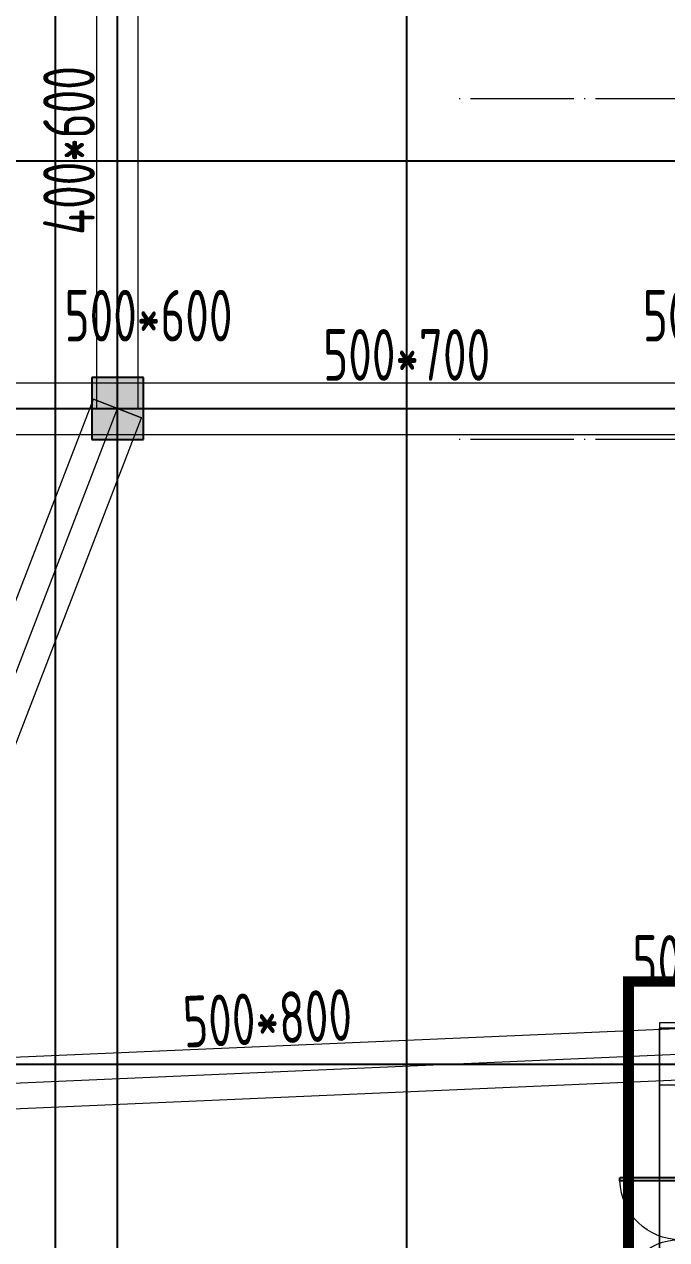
# Model space of a CAD drawing. Extents: x 369444 to 684549, y -549309 to 575337.
# Drawn here: x 474271 to 480493, y 393707 to 405479 of the extents above; entities that cross this region are included whole.
import ezdxf

# ---------------------------------------------------------------- set-up
doc = ezdxf.new("R2010")
doc.units = 0
doc.header["$LTSCALE"] = 1000
doc.header["$MEASUREMENT"] = 0
doc.linetypes.add('DASH', pattern=[0.35, 0.25, -0.1])
doc.linetypes.add('DOTE', pattern=[2.42, 2, -0.2, 0.02, -0.2])
for name, color, linetype, lineweight, true_color in [('-1-0-1', 7, 'Continuous', 0, 0xc0c0c0), ('-1-1-2', 7, 'Continuous', 0, 0xc0c0c0), ('-2-0-1', 1, 'Continuous', 0, 0xff0000), ('-2-1-2', 9, 'Continuous', 0, 0x808080), ('1-6-1', 7, 'Continuous', 0, 0x55ff55), ('11-6-1', 2, 'Continuous', 0, 0xffff00), ('11-6-2', 2, 'Continuous', 0, 0xffff00), ('11-6-5', 2, 'Continuous', 0, 0xffff00), ('12-6-1', 4, 'Continuous', 0, 0x00ffff), ('12-6-2', 4, 'Continuous', 0, 0x00ffff), ('12-6-5', 4, 'Continuous', 0, 0x00ffff)]:
    doc.layers.add(name, color=color, linetype=linetype, lineweight=lineweight, true_color=true_color)
for name, color, linetype in [('A-WALL-HATCH', 8, 'Continuous'), ('COLUMN', 9, 'Continuous'), ('DOTE', 1, 'Continuous'), ('WINDOW', 4, 'Continuous'), ('防火分区线', 7, 'Continuous')]:
    doc.layers.add(name, color=color, linetype=linetype)
doc.layers.add('DOTE2', color=122, linetype='DOTE', lineweight=9)
doc.styles.add('yjkcad', font='yjkeng.shx', dxfattribs={"width": 0.7, "height": 250, "bigfont": 'yjkchn.shx'})

# ---------------------------------------------------------------- blocks, each defined once
blk = doc.blocks.new('$DorLib2D$00000002')
for p, q in [((-0.5, 0), (-0.5, 0.4875)), ((-0.475, 0.4875), (-0.5, 0.4875)), ((-0.475, 0), (-0.475, 0.4875)), ((0.475, 0), (0.475, 0.4875)), ((0.475, 0.4875), (0.5, 0.4875)), ((0.5, 0), (0.5, 0.4875)), ((-0.5, 0), (-0.475, 0)), ((0.5, 0), (0.475, 0))]:
    blk.add_line(p, q)
at = {"lineweight": 13}
for centre, start, end in [((-0.4875, 0), 0, 88.53072), ((0.4875, 0), 91.46928, 180)]:
    blk.add_arc(centre, 0.4875, start, end, dxfattribs=at)

msp = doc.modelspace()

# ---------------------------------------------------------------- hatches: boundary and pattern name
at = {"layer": 'A-WALL-HATCH'}
msp.add_hatch(color=256, dxfattribs=at).paths.add_polyline_path([(475424.7, 401456.6), (475424.7, 402056.6), (474924.7, 402056.6), (474924.7, 401456.6)])

# ---------------------------------------------------------------- linework, layer by layer
at = {"layer": '-1-0-1', "color": 0}
msp.add_point((475174.3, 401757.1, -3600), dxfattribs=at)
at = {"layer": '-1-1-2', "color": 0}
msp.add_line((475174.3, 401757.1, -3600), (475174.3, 401757.1), dxfattribs=at)
at = {"layer": '-2-0-1', "color": 0}
for p, q in [((475174.3, 401757.1, -3600), (475174.3, 406757.1, -3600)), ((467374.3, 401757.1, -3600), (475174.3, 401757.1, -3600)), ((472624.3, 395157.1, -3600), (475174.3, 401757.1, -3600)), ((475174.3, 401757.1, -3600), (480774.4, 401756.9, -3600)), ((472624.3, 395157.1, -3600), (480674.3, 395507, -3600))]:
    msp.add_line(p, q, dxfattribs=at)
at = {"layer": '-2-1-2', "color": 0}
for p, q in [((475174.3, 401757.1), (475174.3, 406757.1)), ((467374.3, 401757.1), (475174.3, 401757.1)), ((472624.3, 395157.1), (475174.3, 401757.1)), ((475174.3, 401757.1), (480774.4, 401756.9)), ((472624.3, 395157.1), (480674.3, 395507))]:
    msp.add_line(p, q, dxfattribs=at)
at = {"layer": '1-6-1', "color": 0}
for p, q in [((480424.3, 395757, -3600), (480424.3, 395757)), ((480824.4, 395757, -3600), (480424.3, 395757, -3600)), ((480424.3, 395757), (480824.4, 395757)), ((480424.3, 395757, -3600), (480424.3, 390407.1, -3600)), ((480424.3, 395757), (480424.3, 395757, -3600)), ((480424.3, 390407.1), (480424.3, 395757))]:
    msp.add_line(p, q, dxfattribs=at)
at = {"layer": '11-6-1', "color": 0}
for p, q in [((474924.3, 402057.1), (474924.3, 401457.1)), ((475424.3, 402057.1), (474924.3, 402057.1)), ((474924.3, 402057.1, -3600), (474924.3, 401457.1, -3600)), ((475424.3, 402057.1, -3600), (474924.3, 402057.1, -3600)), ((474924.3, 402057.1, -3600), (474924.3, 402057.1)), ((475424.3, 401457.1), (475424.3, 402057.1)), ((475424.3, 401457.1, -3600), (475424.3, 402057.1, -3600)), ((475424.3, 402057.1, -3600), (475424.3, 402057.1)), ((474924.3, 401457.1), (475424.3, 401457.1)), ((474924.3, 401457.1, -3600), (475424.3, 401457.1, -3600)), ((474924.3, 401457.1, -3600), (474924.3, 401457.1)), ((475424.3, 401457.1, -3600), (475424.3, 401457.1)), ((480424.3, 395807), (480424.3, 395207)), ((480924.3, 395807), (480424.3, 395807)), ((480424.3, 395807, -3600), (480424.3, 395207, -3600)), ((480924.3, 395807, -3600), (480424.3, 395807, -3600)), ((480424.3, 395807, -3600), (480424.3, 395807)), ((480424.3, 395207), (480924.3, 395207)), ((480424.3, 395207, -3600), (480924.3, 395207, -3600)), ((480424.3, 395207, -3600), (480424.3, 395207))]:
    msp.add_line(p, q, dxfattribs=at)
at = {"layer": '11-6-2', "color": 0}
msp.add_line((475174.3, 401757.1, -3600), (475174.3, 401757.1), dxfattribs=at)
at = {"layer": '12-6-1', "color": 0}
for p, q in [((474974.3, 401757.1, -5100), (474974.3, 406757.1, -5100)), ((474974.3, 401757.1, -5700), (474974.3, 406757.1, -5700)), ((475374.3, 401757.1, -5100), (475374.3, 406757.1, -5100)), ((475374.3, 401757.1, -5700), (475374.3, 406757.1, -5700)), ((467374.3, 402007.1), (475174.3, 402007.1)), ((467374.3, 402007.1, -800), (475174.3, 402007.1, -800)), ((475174.3, 402007.1), (475174.3, 401507.1)), ((475174.3, 402007.1, -700), (475174.3, 402007.1)), ((475174.3, 401507.1, -700), (475174.3, 402007.1, -700)), ((475174.3, 402007.1), (480774.4, 402006.9)), ((475174.3, 402007.1, -700), (480774.4, 402006.9, -700)), ((475174.3, 402007.1), (475174.3, 401507.1)), ((475174.3, 402007.1, -800), (475174.3, 402007.1)), ((475174.3, 401507.1, -800), (475174.3, 402007.1, -800)), ((472391.1, 395247.2), (474941.1, 401847.2)), ((472391.1, 395247.2, -800), (474941.1, 401847.2, -800)), ((474941.1, 401847.2), (475407.5, 401667)), ((474941.1, 401847.2, -800), (474941.1, 401847.2)), ((475407.5, 401667, -800), (474941.1, 401847.2, -800)), ((472857.5, 395067), (475407.5, 401667)), ((472857.5, 395067, -800), (475407.5, 401667, -800)), ((474974.3, 401757.1, -5100), (475374.3, 401757.1, -5100)), ((474974.3, 401757.1, -5700), (474974.3, 401757.1, -5100)), ((475374.3, 401757.1, -5700), (474974.3, 401757.1, -5700)), ((475374.3, 401757.1, -5100), (475374.3, 401757.1, -5700)), ((475407.5, 401667), (475407.5, 401667, -800)), ((467374.3, 401507.1), (475174.3, 401507.1)), ((467374.3, 401507.1, -800), (475174.3, 401507.1, -800)), ((475174.3, 401507.1), (475174.3, 401507.1, -700)), ((475174.3, 401507.1), (480774.4, 401506.9)), ((475174.3, 401507.1, -700), (480774.4, 401506.9, -700)), ((475174.3, 401507.1), (475174.3, 401507.1, -800)), ((472613.5, 395406.8), (480663.5, 395756.7)), ((472613.5, 395406.8, -800), (480663.5, 395756.7, -800)), ((472635.2, 394907.3), (480685.2, 395257.2)), ((472635.2, 394907.3, -800), (480685.2, 395257.2, -800))]:
    msp.add_line(p, q, dxfattribs=at)
at = {"layer": '12-6-2', "color": 0}
for p, q in [((475174.3, 401757.1, -5100), (475174.3, 406757.1, -5100)), ((467374.3, 401757.1), (475174.3, 401757.1)), ((472624.3, 395157.1), (475174.3, 401757.1)), ((475174.3, 401757.1), (480774.4, 401756.9)), ((472624.3, 395157.1), (480674.3, 395507))]:
    msp.add_line(p, q, dxfattribs=at)
at = {"layer": 'COLUMN', "color": 8}
for p, q in [((475424.7, 402056.6), (474924.7, 402056.6)), ((474924.7, 402056.6), (474924.7, 401456.6)), ((475424.7, 401456.6), (475424.7, 402056.6)), ((474924.7, 401456.6), (475424.7, 401456.6))]:
    msp.add_line(p, q, dxfattribs=at)
at = {"layer": 'DOTE', "color": 8}
for p, q in [((474574.5, 59364.2), (474574.5, 476704.8)), ((475174.5, 59364.2), (475174.5, 476704.8)), ((477974.5, 261807), (477974.5, 476704.8))]:
    msp.add_line(p, q, dxfattribs=at)
at = {"layer": 'DOTE', "color": 8, "lineweight": -2}
for p, q in [((377844.4, 404157), (624570.9, 404157)), ((377844.4, 401757), (624570.9, 401757)), ((377844.4, 395407), (624570.9, 395407))]:
    msp.add_line(p, q, dxfattribs=at)
at = {"layer": 'DOTE2', "linetype": 'DOTE', "ltscale": 0.5}
for points in [[(486852.8, 404757), (478383.5, 404757)], [(486852.8, 401456.9), (478383.5, 401456.9)]]:
    msp.add_lwpolyline(points, dxfattribs=at)
at = {"layer": '防火分区线', "color": 5, "linetype": 'DASH', "ltscale": 8, "const_width": 100}
msp.add_lwpolyline([(464524.5, 390656.6), (480124.5, 390656.6), (480124.4, 396207.1), (482674.5, 396207.2), (482674.5, 396886.8), (485474.5, 396886.8), (485474.5, 399371), (488274.6, 399371), (488274.5, 397307), (489274.3, 397307), (489274.5, 395757.1), (490319.7, 395757.1), (490326, 397407.1), (490924.5, 397407.1), (490924.5, 401257), (494274.5, 401257)], dxfattribs=at)
at = {"layer": '防火分区线', "color": 56, "linetype": 'DASH', "ltscale": 8, "const_width": 100}
msp.add_lwpolyline([(464518.5, 390656.6), (480118.5, 390656.6), (480118.5, 396207.1), (482668.5, 396207), (482668.6, 396872.8), (485468.2, 396872.8), (485468.2, 399357), (488268.3, 399357), (488268.3, 397307), (489274.3, 397307), (489274.5, 395757.1), (490319.7, 395757.1), (490326, 397407.1), (490923.8, 397407.1), (490917.6, 401242.9), (494268.2, 401242.9)], dxfattribs=at)

# ---------------------------------------------------------------- block references
at = {"layer": 'WINDOW', "xscale": -1200, "yscale": 1200, "zscale": 1200, "rotation": 90}
msp.add_blockref('$DorLib2D$00000002', (480624.6, 393707), dxfattribs=at)

# ---------------------------------------------------------------- texts
at = {"layer": '11-6-5', "color": 0, "char_height": 500, "attachment_point": 8, "style": 'yjkcad'}
for insert in [(475474.3, 402407.1, -3600), (481074.4, 402406.9, -3600), (480974.3, 396157, -3600)]:
    msp.add_mtext('500*600', dxfattribs=dict(at, insert=insert))
at = {"layer": '12-6-5', "color": 0, "char_height": 500, "attachment_point": 8, "style": 'yjkcad'}
for s, insert, rotation in [('400*600', (474954.3, 404257.1), 90), ('500*700', (477974.4, 402027), 359.99889), ('500*800', (476637.6, 395601.8), 2.48905)]:
    msp.add_mtext(s, dxfattribs=dict(at, insert=insert, rotation=rotation))

doc.saveas('drawing.dxf')
